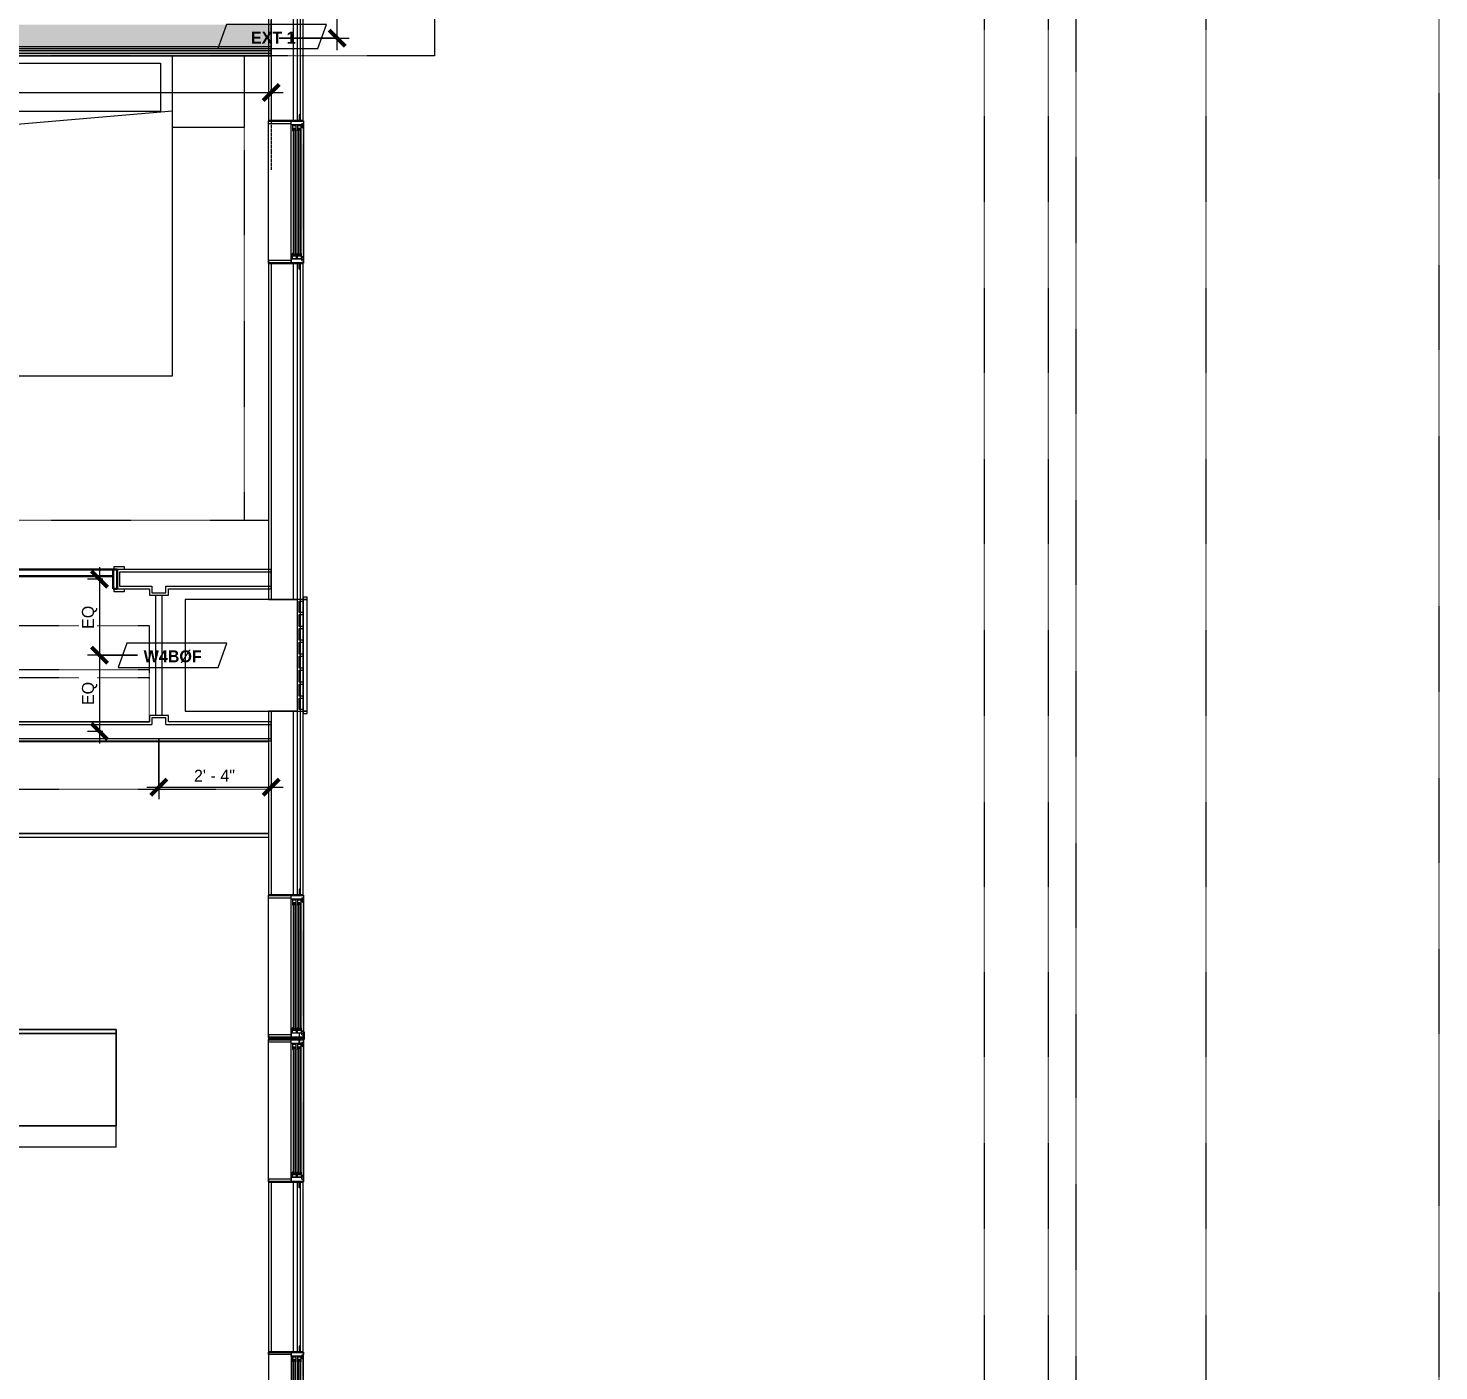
# Model space of a CAD drawing. Header units: inches. Extents: x -4010 to -1814, y 9846 to 12241.
# Drawn here: x -2165.4 to -1813.5, y 11350.5 to 11685.5 of the extents above; entities that cross this region are included whole.
import ezdxf

# ---------------------------------------------------------------- set-up
doc = ezdxf.new("R2010")
doc.units = ezdxf.units.IN
doc.header["$MEASUREMENT"] = 0
for name, pattern in [('Aligning Line 1_8_', [0.25, 0.125, -0.125]), ('Aligning Line 1_8__2_', [0.25, 0.125, -0.125]), ('Dash', [0.25, 0.125, -0.125]), ('Dash 3_32_', [0.1875, 0.09375, -0.09375]), ('Dash_2_', [0.25, 0.125, -0.125])]:
    doc.linetypes.add(name, pattern=pattern)
for name, color, linetype, lineweight in [('0-1', 7, 'Continuous', 5), ('0-2', 7, 'Continuous', 9), ('A-ANNO-DIMS', 211, 'Continuous', 9), ('A-ANNO-DIMS-32', 211, 'Continuous', 9), ('A-DETL-1', 90, 'Dash 3_32_', 18), ('A-DETL-GENF-HDLN-1', 7, 'Dash', 9), ('A-DETL-GENF-HDLN-2', 1, 'Continuous', 18), ('A-DOOR-3', 31, 'Continuous', 9), ('A-DOOR-4', 31, 'Continuous', 30), ('A-DOOR-FRAM-3', 31, 'Continuous', 30), ('A-GENM-1', 7, 'Continuous', 9), ('A-GLAZ', 151, 'Continuous', 18), ('A-GLAZ-1', 10, 'Continuous', 30), ('A-GLAZ-2', 7, 'Continuous', 9), ('A-WALL', 113, 'Continuous', 18), ('A-WALL-1', 7, 'Continuous', 9), ('A-WALL-2', 250, 'Continuous', 18), ('A-WALL-3', 113, 'Continuous', 9), ('A-WALL-IDEN', 211, 'Continuous', 9), ('G-ANNO-SYMB', 111, 'Aligning Line 1_8_', 9), ('G-ANNO-SYMB-1', 147, 'Aligning Line 1_8_', 9), ('G-ANNO-SYMB-2', 147, 'Aligning Line 1_8__2_', 9), ('G-ANNO-SYMB-4', 111, 'Dash_2_', 9), ('I-FURN', 30, 'Continuous', 9), ('I-FURN-HDLN', 30, 'Dash', 9), ('I-WALL-1', 21, 'Continuous', 18), ('I-WALL-2', 241, 'Continuous', 5), ('I-WALL-3', 7, 'Continuous', 9), ('Q-CASE', 31, 'Continuous', 9), ('Q-CASE-HDLN', 31, 'Dash', 9)]:
    doc.layers.add(name, color=color, linetype=linetype, lineweight=lineweight)
doc.styles.add('Century Gothic', font='ufonts.com_century-gothic.ttf', dxfattribs={"height": 3})
doc.styles.add('Century Gothic_B_1', font='GOTHICB.TTF', dxfattribs={"height": 3})
doc.dimstyles.new('OD_1__HACK_2', dxfattribs={"dimscale": 12, "dimtxt": 3.132505, "dimasz": 0.333333, "dimexe": 0.25, "dimexo": 0.166667, "dimgap": 0.041667, "dimtad": 1, "dimdec": 4, "dimrnd": 0.0625, "dimzin": 3, "dimdsep": 46, "dimlunit": 4, "dimtxsty": 'Century Gothic', "dimblk1": 'OBLIQUE', "dimblk2": 'OBLIQUE', "dimsah": 1, "dimcen": 0.09, "dimdle": 0.25, "dimazin": 0, "dimtfac": 1, "dimtdec": 4, "dimtix": 1, "dimtmove": 0, "dimatfit": 3, "dimfxl": 1, "dimtvp": 1, "dimtfill": 1, "dimfrac": 2, "dimtolj": 1, "dimtzin": 0, "dimarcsym": 2})
doc.dimstyles.new('OD_1__HACK_2_1', dxfattribs={"dimscale": 12, "dimtxt": 3.132505, "dimasz": 0.333333, "dimexe": 0.25, "dimexo": 0.166667, "dimgap": 0.041667, "dimtad": 1, "dimdec": 4, "dimrnd": 0.0625, "dimzin": 3, "dimdsep": 46, "dimlunit": 4, "dimtxsty": 'Century Gothic', "dimblk1": 'OBLIQUE', "dimblk2": 'OBLIQUE', "dimsah": 1, "dimcen": 0.09, "dimdle": 0.25, "dimazin": 0, "dimtfac": 1, "dimtdec": 4, "dimtix": 1, "dimtmove": 0, "dimatfit": 3, "dimfxl": 1, "dimtvp": 1, "dimtfill": 1, "dimfrac": 2, "dimtolj": 1, "dimtzin": 0, "dimarcsym": 2})

# ---------------------------------------------------------------- blocks, each defined once
blk = doc.blocks.new('Window-Double_Hung-Marvin-Essential - ESDH3066 - 1st Floor-3090114-UNIT PLANS - 1ST FLOOR')
at = {"layer": 'A-DETL-GENF-HDLN-1'}
blk.add_line((16.1, -4.34), (-16.5, -4.34), dxfattribs=at)
at = {"layer": 'A-DETL-GENF-HDLN-2'}
for p, q in [((-17.13, 4.31), (-17.75, 4.31)), ((-17.13, -1.28), (-17.13, 4.31)), ((17.12, 4.31), (17.75, 4.31)), ((17.12, 4.31), (17.12, -1.28)), ((-19.25, -3.36), (-19.25, -3.31)), ((-19.25, -3.31), (-17.9, -3.31)), ((-17.75, -3.36), (-19.25, -3.36)), ((-17.9, -3.31), (-17.9, -3.2)), ((-17.9, -3.2), (-17.75, -3.2)), ((-16.72, -1.31), (-17.75, -1.31)), ((-17.75, -4.41), (-17.75, -1.31)), ((-16.72, -3.9), (-16.72, -1.31)), ((-16.56, -1.66), (-15.34, -1.66)), ((-16.56, -1.66), (-16.56, -2.59)), ((-15.34, -2.59), (-16.56, -2.59)), ((-16.56, -2.88), (-15.34, -2.88)), ((-16.56, -2.88), (-16.56, -3.81)), ((-15.28, -1.77), (-15.94, -1.77)), ((-15.94, -1.77), (-15.94, -2.49)), ((-15.94, -2.49), (-15.28, -2.49)), ((-15.28, -2.99), (-15.94, -2.99)), ((-15.94, -2.99), (-15.94, -3.71)), ((-15.84, -1.79), (-15.84, -2.48)), ((-15.84, -3.01), (-15.84, -3.7)), ((-15.54, -1.92), (-15.54, -2.35)), ((-15.54, -3.13), (-15.54, -3.57)), ((-15.34, -1.66), (-15.28, -1.72)), ((-15.34, -2.59), (-15.28, -2.53)), ((-15.34, -2.88), (-15.28, -2.94)), ((-15.28, -1.72), (-15.28, -1.77)), ((-15.28, -2.49), (-15.28, -2.53)), ((-15.28, -2.94), (-15.28, -2.99)), ((15.34, -1.66), (15.28, -1.72)), ((15.28, -1.72), (15.28, -1.77)), ((15.28, -1.77), (15.94, -1.77)), ((15.28, -2.49), (15.28, -2.53)), ((15.94, -2.49), (15.28, -2.49)), ((15.34, -2.59), (15.28, -2.53)), ((15.34, -2.88), (15.28, -2.94)), ((15.28, -2.94), (15.28, -2.99)), ((15.28, -2.99), (15.94, -2.99)), ((16.56, -1.66), (15.34, -1.66)), ((15.34, -2.59), (16.56, -2.59)), ((16.56, -2.88), (15.34, -2.88)), ((15.54, -1.92), (15.54, -2.35)), ((15.54, -3.13), (15.54, -3.57)), ((15.84, -1.79), (15.84, -2.48)), ((15.84, -3.01), (15.84, -3.7)), ((15.94, -1.77), (15.94, -2.49)), ((15.94, -2.99), (15.94, -3.71)), ((16.56, -1.66), (16.56, -2.59)), ((16.56, -2.88), (16.56, -3.81)), ((16.72, -3.9), (16.72, -1.31)), ((16.72, -1.31), (17.75, -1.31)), ((17.75, -4.41), (17.75, -1.31)), ((17.9, -3.2), (17.75, -3.2)), ((17.75, -3.36), (19.25, -3.36)), ((17.9, -3.31), (17.9, -3.2)), ((19.25, -3.31), (17.9, -3.31)), ((19.25, -3.36), (19.25, -3.31)), ((-17.75, -4.41), (-17.16, -4.41)), ((-17.08, -4), (-17.16, -4.41)), ((-17.08, -4), (-16.19, -4)), ((-16.85, -4.37), (-16.85, -4)), ((-16.3, -4.37), (-16.85, -4.37)), ((-16.38, -3.9), (-16.72, -3.9)), ((-15.34, -3.81), (-16.56, -3.81)), ((-16.38, -4), (-16.38, -3.9)), ((-16.18, -4.14), (-16.3, -4.14)), ((-16.3, -4.14), (-16.3, -4.37)), ((-16.19, -4), (-16.19, -4.09)), ((-16.19, -4.09), (-16.1, -4.09)), ((-16.18, -4.34), (-16.18, -4.14)), ((-16.18, -4.34), (-16.1, -4.34)), ((-16.1, -4.09), (-16.1, -4.34)), ((-15.94, -3.71), (-15.28, -3.71)), ((-15.34, -3.81), (-15.28, -3.75)), ((-15.28, -3.71), (-15.28, -3.75)), ((15.28, -3.71), (15.28, -3.75)), ((15.94, -3.71), (15.28, -3.71)), ((15.34, -3.81), (15.28, -3.75)), ((15.34, -3.81), (16.56, -3.81)), ((16.19, -4.09), (16.1, -4.09)), ((16.1, -4.09), (16.1, -4.34)), ((16.18, -4.34), (16.1, -4.34)), ((16.18, -4.34), (16.18, -4.14)), ((16.18, -4.14), (16.3, -4.14)), ((17.08, -4), (16.19, -4)), ((16.19, -4), (16.19, -4.09)), ((16.3, -4.14), (16.3, -4.37)), ((16.3, -4.37), (16.85, -4.37)), ((16.38, -4), (16.38, -3.9)), ((16.38, -3.9), (16.72, -3.9)), ((16.85, -4.37), (16.85, -4)), ((17.08, -4), (17.16, -4.41)), ((17.75, -4.41), (17.16, -4.41))]:
    blk.add_line(p, q, dxfattribs=at)
at = {"layer": 'A-GLAZ'}
for p, q in [((15.84, -1.79), (-15.84, -1.79)), ((15.84, -1.92), (-15.84, -1.92)), ((15.84, -2.35), (-15.84, -2.35)), ((15.84, -2.48), (-15.84, -2.48)), ((15.84, -3.01), (-15.84, -3.01)), ((15.84, -3.13), (-15.84, -3.13)), ((15.84, -3.57), (-15.84, -3.57)), ((15.84, -3.7), (-15.84, -3.7))]:
    blk.add_line(p, q, dxfattribs=at)
at = {"layer": 'A-GLAZ-1'}
for p, q in [((-17.75, -1.28), (-17.75, 4.31)), ((17.75, 4.31), (17.75, -1.28)), ((-17.75, -4.41), (-17.75, -1.31)), ((17.75, -1.31), (17.75, -4.41))]:
    blk.add_line(p, q, dxfattribs=at)
at = {"layer": 'A-GLAZ-2'}
for p, q in [((-17.75, 4.31), (17.75, 4.31)), ((-17.75, -1.31), (17.75, -1.31)), ((17.75, -4.41), (-17.75, -4.41))]:
    blk.add_line(p, q, dxfattribs=at)
blk = doc.blocks.new('Window-Double_Hung-Marvin-Essential - ESDH3066 - 1st Floor-3090113-UNIT PLANS - 1ST FLOOR')
at = {"layer": 'A-DETL-GENF-HDLN-1'}
blk.add_line((16.1, 4.34), (-16.5, 4.34), dxfattribs=at)
at = {"layer": 'A-DETL-GENF-HDLN-2'}
for p, q in [((-17.75, 4.41), (-17.16, 4.41)), ((-17.75, 4.41), (-17.75, 1.31)), ((-17.08, 4), (-17.16, 4.41)), ((-17.08, 4), (-16.19, 4)), ((-16.85, 4.37), (-16.85, 4)), ((-16.3, 4.37), (-16.85, 4.37)), ((-16.38, 3.9), (-16.72, 3.9)), ((-16.72, 3.9), (-16.72, 1.31)), ((-15.34, 3.81), (-16.56, 3.81)), ((-16.56, 2.87), (-16.56, 3.81)), ((-16.38, 4), (-16.38, 3.9)), ((-16.3, 4.14), (-16.3, 4.37)), ((-16.18, 4.14), (-16.3, 4.14)), ((-16.19, 4.09), (-16.1, 4.09)), ((-16.19, 4), (-16.19, 4.09)), ((-16.18, 4.34), (-16.1, 4.34)), ((-16.18, 4.34), (-16.18, 4.14)), ((-16.1, 4.09), (-16.1, 4.34)), ((-15.94, 2.99), (-15.94, 3.71)), ((-15.94, 3.71), (-15.28, 3.71)), ((-15.84, 3.01), (-15.84, 3.7)), ((-15.54, 3.13), (-15.54, 3.57)), ((-15.34, 3.81), (-15.28, 3.75)), ((-15.28, 3.71), (-15.28, 3.75)), ((15.34, 3.81), (15.28, 3.75)), ((15.28, 3.71), (15.28, 3.75)), ((15.94, 3.71), (15.28, 3.71)), ((15.34, 3.81), (16.56, 3.81)), ((15.54, 3.13), (15.54, 3.57)), ((15.84, 3.01), (15.84, 3.7)), ((15.94, 2.99), (15.94, 3.71)), ((16.18, 4.34), (16.1, 4.34)), ((16.1, 4.09), (16.1, 4.34)), ((16.19, 4.09), (16.1, 4.09)), ((16.18, 4.34), (16.18, 4.14)), ((16.18, 4.14), (16.3, 4.14)), ((16.19, 4), (16.19, 4.09)), ((17.08, 4), (16.19, 4)), ((16.3, 4.14), (16.3, 4.37)), ((16.3, 4.37), (16.85, 4.37)), ((16.38, 4), (16.38, 3.9)), ((16.38, 3.9), (16.72, 3.9)), ((16.56, 2.87), (16.56, 3.81)), ((16.72, 3.9), (16.72, 1.31)), ((16.85, 4.37), (16.85, 4)), ((17.08, 4), (17.16, 4.41)), ((17.75, 4.41), (17.16, 4.41)), ((17.75, 4.41), (17.75, 1.31)), ((-19.25, 3.36), (-19.25, 3.31)), ((-17.75, 3.36), (-19.25, 3.36)), ((-19.25, 3.31), (-17.9, 3.31)), ((-17.9, 3.31), (-17.9, 3.2)), ((-17.9, 3.2), (-17.75, 3.2)), ((-16.72, 1.31), (-17.75, 1.31)), ((-17.13, 1.28), (-17.13, -4.31)), ((-16.56, 2.87), (-15.34, 2.87)), ((-15.34, 2.59), (-16.56, 2.59)), ((-16.56, 1.66), (-16.56, 2.59)), ((-16.56, 1.66), (-15.34, 1.66)), ((-15.28, 2.99), (-15.94, 2.99)), ((-15.94, 1.77), (-15.94, 2.49)), ((-15.94, 2.49), (-15.28, 2.49)), ((-15.28, 1.77), (-15.94, 1.77)), ((-15.84, 1.79), (-15.84, 2.48)), ((-15.54, 1.92), (-15.54, 2.35)), ((-15.34, 2.87), (-15.28, 2.94)), ((-15.34, 2.59), (-15.28, 2.53)), ((-15.34, 1.66), (-15.28, 1.72)), ((-15.28, 2.94), (-15.28, 2.99)), ((-15.28, 2.49), (-15.28, 2.53)), ((-15.28, 1.72), (-15.28, 1.77)), ((15.28, 2.94), (15.28, 2.99)), ((15.28, 2.99), (15.94, 2.99)), ((15.34, 2.87), (15.28, 2.94)), ((15.34, 2.59), (15.28, 2.53)), ((15.28, 2.49), (15.28, 2.53)), ((15.94, 2.49), (15.28, 2.49)), ((15.28, 1.72), (15.28, 1.77)), ((15.28, 1.77), (15.94, 1.77)), ((15.34, 1.66), (15.28, 1.72)), ((16.56, 2.87), (15.34, 2.87)), ((15.34, 2.59), (16.56, 2.59)), ((16.56, 1.66), (15.34, 1.66)), ((15.54, 1.92), (15.54, 2.35)), ((15.84, 1.79), (15.84, 2.48)), ((15.94, 1.77), (15.94, 2.49)), ((16.56, 1.66), (16.56, 2.59)), ((16.72, 1.31), (17.75, 1.31)), ((17.12, -4.31), (17.12, 1.28)), ((17.75, 3.36), (19.25, 3.36)), ((17.9, 3.2), (17.75, 3.2)), ((17.9, 3.31), (17.9, 3.2)), ((19.25, 3.31), (17.9, 3.31)), ((19.25, 3.36), (19.25, 3.31)), ((-17.13, -4.31), (-17.75, -4.31)), ((17.12, -4.31), (17.75, -4.31))]:
    blk.add_line(p, q, dxfattribs=at)
at = {"layer": 'A-GLAZ'}
for p, q in [((15.84, 3.7), (-15.84, 3.7)), ((15.84, 3.57), (-15.84, 3.57)), ((15.84, 3.13), (-15.84, 3.13)), ((15.84, 3.01), (-15.84, 3.01)), ((15.84, 2.48), (-15.84, 2.48)), ((15.84, 2.35), (-15.84, 2.35)), ((15.84, 1.92), (-15.84, 1.92)), ((15.84, 1.79), (-15.84, 1.79))]:
    blk.add_line(p, q, dxfattribs=at)
at = {"layer": 'A-GLAZ-1'}
for p, q in [((-17.75, 4.41), (-17.75, 1.31)), ((17.75, 1.31), (17.75, 4.41)), ((-17.75, 1.28), (-17.75, -4.31)), ((17.75, -4.31), (17.75, 1.28))]:
    blk.add_line(p, q, dxfattribs=at)
at = {"layer": 'A-GLAZ-2'}
for p, q in [((17.75, 4.41), (-17.75, 4.41)), ((-17.75, 1.31), (17.75, 1.31)), ((-17.75, -4.31), (17.75, -4.31))]:
    blk.add_line(p, q, dxfattribs=at)
blk = doc.blocks.new('Window-Double_Hung-Marvin-Essential - ESDH3066 - 1st Floor-V9-UNIT PLANS - 1ST FLOOR')
at = {"layer": 'A-DETL-GENF-HDLN-1'}
blk.add_line((16.1, -4.34), (-16.5, -4.34), dxfattribs=at)
at = {"layer": 'A-DETL-GENF-HDLN-2'}
for p, q in [((-17.13, 4.31), (-17.75, 4.31)), ((-17.13, -1.28), (-17.13, 4.31)), ((17.12, 4.31), (17.75, 4.31)), ((17.12, 4.31), (17.12, -1.28)), ((-19.25, -3.36), (-19.25, -3.31)), ((-19.25, -3.31), (-17.9, -3.31)), ((-17.75, -3.36), (-19.25, -3.36)), ((-17.9, -3.31), (-17.9, -3.2)), ((-17.9, -3.2), (-17.75, -3.2)), ((-16.72, -1.31), (-17.75, -1.31)), ((-17.75, -4.41), (-17.75, -1.31)), ((-16.72, -3.9), (-16.72, -1.31)), ((-16.56, -1.66), (-15.34, -1.66)), ((-16.56, -1.66), (-16.56, -2.59)), ((-15.34, -2.59), (-16.56, -2.59)), ((-16.56, -2.88), (-15.34, -2.88)), ((-16.56, -2.88), (-16.56, -3.81)), ((-15.28, -1.77), (-15.94, -1.77)), ((-15.94, -1.77), (-15.94, -2.49)), ((-15.94, -2.49), (-15.28, -2.49)), ((-15.28, -2.99), (-15.94, -2.99)), ((-15.94, -2.99), (-15.94, -3.71)), ((-15.84, -1.79), (-15.84, -2.48)), ((-15.84, -3.01), (-15.84, -3.7)), ((-15.54, -1.92), (-15.54, -2.35)), ((-15.54, -3.13), (-15.54, -3.57)), ((-15.34, -1.66), (-15.28, -1.72)), ((-15.34, -2.59), (-15.28, -2.53)), ((-15.34, -2.88), (-15.28, -2.94)), ((-15.28, -1.72), (-15.28, -1.77)), ((-15.28, -2.49), (-15.28, -2.53)), ((-15.28, -2.94), (-15.28, -2.99)), ((15.34, -1.66), (15.28, -1.72)), ((15.28, -1.72), (15.28, -1.77)), ((15.28, -1.77), (15.94, -1.77)), ((15.28, -2.49), (15.28, -2.53)), ((15.94, -2.49), (15.28, -2.49)), ((15.34, -2.59), (15.28, -2.53)), ((15.34, -2.88), (15.28, -2.94)), ((15.28, -2.94), (15.28, -2.99)), ((15.28, -2.99), (15.94, -2.99)), ((16.56, -1.66), (15.34, -1.66)), ((15.34, -2.59), (16.56, -2.59)), ((16.56, -2.88), (15.34, -2.88)), ((15.54, -1.92), (15.54, -2.35)), ((15.54, -3.13), (15.54, -3.57)), ((15.84, -1.79), (15.84, -2.48)), ((15.84, -3.01), (15.84, -3.7)), ((15.94, -1.77), (15.94, -2.49)), ((15.94, -2.99), (15.94, -3.71)), ((16.56, -1.66), (16.56, -2.59)), ((16.56, -2.88), (16.56, -3.81)), ((16.72, -3.9), (16.72, -1.31)), ((16.72, -1.31), (17.75, -1.31)), ((17.75, -4.41), (17.75, -1.31)), ((17.9, -3.2), (17.75, -3.2)), ((17.75, -3.36), (19.25, -3.36)), ((17.9, -3.31), (17.9, -3.2)), ((19.25, -3.31), (17.9, -3.31)), ((19.25, -3.36), (19.25, -3.31)), ((-17.75, -4.41), (-17.16, -4.41)), ((-17.08, -4), (-17.16, -4.41)), ((-17.08, -4), (-16.19, -4)), ((-16.85, -4.37), (-16.85, -4)), ((-16.3, -4.37), (-16.85, -4.37)), ((-16.38, -3.9), (-16.72, -3.9)), ((-15.34, -3.81), (-16.56, -3.81)), ((-16.38, -4), (-16.38, -3.9)), ((-16.18, -4.14), (-16.3, -4.14)), ((-16.3, -4.14), (-16.3, -4.37)), ((-16.19, -4), (-16.19, -4.09)), ((-16.19, -4.09), (-16.1, -4.09)), ((-16.18, -4.34), (-16.18, -4.14)), ((-16.18, -4.34), (-16.1, -4.34)), ((-16.1, -4.09), (-16.1, -4.34)), ((-15.94, -3.71), (-15.28, -3.71)), ((-15.34, -3.81), (-15.28, -3.75)), ((-15.28, -3.71), (-15.28, -3.75)), ((15.28, -3.71), (15.28, -3.75)), ((15.94, -3.71), (15.28, -3.71)), ((15.34, -3.81), (15.28, -3.75)), ((15.34, -3.81), (16.56, -3.81)), ((16.19, -4.09), (16.1, -4.09)), ((16.1, -4.09), (16.1, -4.34)), ((16.18, -4.34), (16.1, -4.34)), ((16.18, -4.34), (16.18, -4.14)), ((16.18, -4.14), (16.3, -4.14)), ((17.08, -4), (16.19, -4)), ((16.19, -4), (16.19, -4.09)), ((16.3, -4.14), (16.3, -4.37)), ((16.3, -4.37), (16.85, -4.37)), ((16.38, -4), (16.38, -3.9)), ((16.38, -3.9), (16.72, -3.9)), ((16.85, -4.37), (16.85, -4)), ((17.08, -4), (17.16, -4.41)), ((17.75, -4.41), (17.16, -4.41))]:
    blk.add_line(p, q, dxfattribs=at)
at = {"layer": 'A-GLAZ'}
for p, q in [((15.84, -1.79), (-15.84, -1.79)), ((15.84, -1.92), (-15.84, -1.92)), ((15.84, -2.35), (-15.84, -2.35)), ((15.84, -2.48), (-15.84, -2.48)), ((15.84, -3.01), (-15.84, -3.01)), ((15.84, -3.13), (-15.84, -3.13)), ((15.84, -3.57), (-15.84, -3.57)), ((15.84, -3.7), (-15.84, -3.7))]:
    blk.add_line(p, q, dxfattribs=at)
at = {"layer": 'A-GLAZ-1'}
for p, q in [((-17.75, -1.28), (-17.75, 4.31)), ((17.75, 4.31), (17.75, -1.28)), ((-17.75, -4.41), (-17.75, -1.31)), ((17.75, -1.31), (17.75, -4.41))]:
    blk.add_line(p, q, dxfattribs=at)
at = {"layer": 'A-GLAZ-2'}
for p, q in [((-17.75, 4.31), (17.75, 4.31)), ((-17.75, -1.31), (17.75, -1.31)), ((17.75, -4.41), (-17.75, -4.41)), ((17.75, -4.31), (18.25, -4.31)), ((17.75, -4.56), (17.75, -4.41)), ((19.62, -4.56), (17.75, -4.56)), ((19.62, -4.41), (19.62, -4.56))]:
    blk.add_line(p, q, dxfattribs=at)
blk = doc.blocks.new('V-Series_EWC4_SPVU_RFA_2015 - 1ST FLOOR-2484708-UNIT PLANS - 1ST FLOOR')
at = {"layer": 'A-GENM-1'}
for p, q in [((-3126, 12090.69), (-3126.56, 12090.69)), ((-3126.56, 12090.69), (-3126.56, 12089.69)), ((-3126.56, 12089.69), (-3126, 12089.69)), ((-3098.12, 12090.69), (-3126, 12090.69)), ((-3126, 12090.69), (-3126, 12089.69)), ((-3126, 12089.69), (-3126, 12090.69)), ((-3126, 12089.69), (-3098.12, 12089.69)), ((-3126, 12089.69), (-3126, 12060.25)), ((-3125.56, 12089.69), (-3126, 12089.69)), ((-3125.56, 12088.69), (-3125.56, 12089.69)), ((-3122.76, 12088.69), (-3125.56, 12088.69)), ((-3122.26, 12089.69), (-3122.76, 12089.69)), ((-3122.76, 12089.69), (-3122.76, 12088.69)), ((-3122.26, 12088.69), (-3122.26, 12089.69)), ((-3119.28, 12088.69), (-3122.26, 12088.69)), ((-3118.78, 12089.69), (-3119.28, 12089.69)), ((-3119.28, 12089.69), (-3119.28, 12088.69)), ((-3118.78, 12088.69), (-3118.78, 12089.69)), ((-3115.8, 12088.69), (-3118.78, 12088.69)), ((-3115.3, 12089.69), (-3115.8, 12089.69)), ((-3115.8, 12089.69), (-3115.8, 12088.69)), ((-3115.3, 12088.69), (-3115.3, 12089.69)), ((-3112.31, 12088.69), (-3115.3, 12088.69)), ((-3111.81, 12089.69), (-3112.31, 12089.69)), ((-3112.31, 12089.69), (-3112.31, 12088.69)), ((-3111.81, 12088.69), (-3111.81, 12089.69)), ((-3108.83, 12088.69), (-3111.81, 12088.69)), ((-3108.33, 12089.69), (-3108.83, 12089.69)), ((-3108.83, 12089.69), (-3108.83, 12088.69)), ((-3108.33, 12088.69), (-3108.33, 12089.69)), ((-3105.34, 12088.69), (-3108.33, 12088.69)), ((-3104.84, 12089.69), (-3105.34, 12089.69)), ((-3105.34, 12089.69), (-3105.34, 12088.69)), ((-3104.84, 12088.69), (-3104.84, 12089.69)), ((-3101.86, 12088.69), (-3104.84, 12088.69)), ((-3101.36, 12089.69), (-3101.86, 12089.69)), ((-3101.86, 12089.69), (-3101.86, 12088.69)), ((-3101.36, 12088.69), (-3101.36, 12089.69)), ((-3098.56, 12088.69), (-3101.36, 12088.69)), ((-3098.12, 12089.69), (-3098.56, 12089.69)), ((-3098.56, 12089.69), (-3098.56, 12088.69)), ((-3098.12, 12089.69), (-3098.12, 12090.69)), ((-3097.56, 12090.69), (-3098.12, 12090.69)), ((-3098.12, 12090.69), (-3098.12, 12089.69)), ((-3098.12, 12089.69), (-3097.56, 12089.69)), ((-3098.12, 12060.25), (-3098.12, 12089.69)), ((-3097.56, 12089.69), (-3097.56, 12090.69)), ((-3126, 12060.25), (-3098.12, 12060.25))]:
    blk.add_line(p, q, dxfattribs=at)
blk = doc.blocks.new('CTR - 1st Phase - Shell_rvt-1-UNIT PLANS - 1ST FLOOR')
at = {"layer": 'A-WALL-1'}
for p, q in [((-2105.45, 11704.84), (-2105.45, 11662.34)), ((-2096.82, 11662.34), (-2096.82, 11704.84)), ((-2099.85, 11662.34), (-2099.82, 11662.34)), ((-2105.45, 11626.84), (-2105.45, 11542.93)), ((-2099.82, 11626.84), (-2099.85, 11626.84)), ((-2096.82, 11469.14), (-2096.82, 11626.84)), ((-2105.45, 11542.93), (-2098.32, 11542.93)), ((-2098.32, 11542.93), (-2098.32, 11515.05)), ((-2098.32, 11515.05), (-2105.45, 11515.05)), ((-2105.45, 11515.05), (-2105.45, 11469.14)), ((-2099.85, 11469.14), (-2099.82, 11469.14)), ((-2105.45, 11433.64), (-2105.45, 11433.14)), ((-2099.82, 11433.64), (-2099.85, 11433.64)), ((-2099.85, 11433.14), (-2099.82, 11433.14)), ((-2105.45, 11397.64), (-2105.45, 11355.14)), ((-2099.82, 11397.64), (-2099.85, 11397.64)), ((-2096.82, 11355.14), (-2096.82, 11397.64)), ((-2099.85, 11355.14), (-2099.82, 11355.14))]:
    blk.add_line(p, q, dxfattribs=at)
at = {"layer": 'A-WALL-2'}
for p, q in [((-2104.82, 11704.84), (-2104.82, 11662.34)), ((-2099.32, 11704.84), (-2099.32, 11662.34)), ((-2098.32, 11704.84), (-2098.32, 11662.34)), ((-2097.57, 11704.84), (-2097.57, 11662.34)), ((-2104.82, 11626.84), (-2104.82, 11542.93)), ((-2099.32, 11626.84), (-2099.32, 11542.93)), ((-2098.32, 11626.84), (-2098.32, 11542.93)), ((-2097.57, 11626.84), (-2097.57, 11469.14)), ((-2104.82, 11515.05), (-2104.82, 11469.14)), ((-2099.32, 11515.05), (-2099.32, 11469.14)), ((-2098.32, 11515.05), (-2098.32, 11469.14)), ((-2104.82, 11433.64), (-2104.82, 11433.14)), ((-2099.32, 11433.64), (-2099.32, 11433.14)), ((-2098.32, 11433.64), (-2098.32, 11433.14)), ((-2097.57, 11433.64), (-2097.57, 11433.14)), ((-2104.82, 11397.64), (-2104.82, 11355.14)), ((-2099.32, 11397.64), (-2099.32, 11355.14)), ((-2098.32, 11397.64), (-2098.32, 11355.14)), ((-2097.57, 11397.64), (-2097.57, 11355.14))]:
    blk.add_line(p, q, dxfattribs=at)
at = {"layer": 'G-ANNO-SYMB-1'}
blk.add_line((-1926.95, 12240.76), (-1926.95, 9846.26), dxfattribs=at)
at = {"layer": '0-2'}
for name, p, rotation in [('Window-Double_Hung-Marvin-Essential - ESDH3066 - 1st Floor-3090114-UNIT PLANS - 1ST FLOOR', (-2101.14, 11644.59), 89.99999999999882), ('V-Series_EWC4_SPVU_RFA_2015 - 1ST FLOOR-2484708-UNIT PLANS - 1ST FLOOR', (-14186.51, 8416.93), 269.9999999999999), ('Window-Double_Hung-Marvin-Essential - ESDH3066 - 1st Floor-3090114-UNIT PLANS - 1ST FLOOR', (-2101.14, 11451.39), 89.99999999999882), ('Window-Double_Hung-Marvin-Essential - ESDH3066 - 1st Floor-V9-UNIT PLANS - 1ST FLOOR', (-2101.14, 11415.39), 89.99999999999882), ('Window-Double_Hung-Marvin-Essential - ESDH3066 - 1st Floor-3090113-UNIT PLANS - 1ST FLOOR', (-2101.14, 11337.39), 269.9999999999988)]:
    blk.add_blockref(name, p, dxfattribs=dict(at, rotation=rotation))
blk = doc.blocks.new('CTR - 1st Phase - Common Walls_rvt-1-UNIT PLANS - 1ST FLOOR')
at = {"layer": 'I-WALL-1'}
blk.add_hatch(color=256, dxfattribs=at).paths.add_polyline_path([(-2104.82, 11678.55), (-2104.82, 11679.18), (-2437.28, 11679.18), (-2437.91, 11678.55), (-2370.22, 11678.55), (-2370.22, 11678.74), (-2322.22, 11678.74), (-2322.22, 11678.55), (-2225.26, 11678.55)], flags=0)
at = {"layer": 'I-WALL-2'}
for points in [[(-2104.82, 11680.8), (-2104.82, 11686.3), (-2438.37, 11686.3), (-2435.06, 11682.99), (-2437.25, 11680.8), (-2225.26, 11680.8)], [(-2104.82, 11680.3), (-2104.82, 11680.8), (-2437.25, 11680.8), (-2437.75, 11680.3), (-2225.26, 11680.3)], [(-2104.82, 11679.8), (-2104.82, 11680.3), (-2437.04, 11680.3), (-2437.54, 11679.8), (-2225.26, 11679.8)], [(-2104.82, 11679.18), (-2104.82, 11679.8), (-2436.66, 11679.8), (-2437.28, 11679.18), (-2225.26, 11679.18)]]:
    blk.add_hatch(color=256, dxfattribs=at).paths.add_polyline_path(points, flags=0)
at = {"layer": 'A-WALL-2'}
for p, q in [((-2104.82, 11679.8), (-2436.66, 11679.8)), ((-2104.82, 11680.3), (-2436.16, 11680.3)), ((-2104.82, 11680.8), (-2435.66, 11680.8)), ((-2104.82, 11679.18), (-2437.28, 11679.18))]:
    blk.add_line(p, q, dxfattribs=at)
at = {"layer": 'G-ANNO-SYMB-1'}
for p, q in [((-1910.96, 12240.76), (-1910.96, 9846.26)), ((-1871.64, 12240.76), (-1871.64, 11070.38))]:
    blk.add_line(p, q, dxfattribs=at)
at = {"layer": 'I-WALL-3'}
for p, q in [((-2104.82, 11678.55), (-2104.82, 11687.43)), ((-2322.22, 11678.55), (-2104.82, 11678.55))]:
    blk.add_line(p, q, dxfattribs=at)
blk = doc.blocks.new('CTR - 1st Phase -Stairs _ Elevators_rvt-1-UNIT PLANS - 1ST FLOOR')
at = {"layer": 'G-ANNO-SYMB-1'}
blk.add_line((-1910.96, 12240.76), (-1910.96, 9846.26), dxfattribs=at)
blk = doc.blocks.new('CTR - 1st Phase - Structure_rvt-1-UNIT PLANS - 1ST FLOOR')
at = {"layer": 'G-ANNO-SYMB-2'}
for p, q in [((-1910.96, 12240.76), (-1910.96, 9846.26)), ((-1904.06, 12122.03), (-1904.06, 9867.01))]:
    blk.add_line(p, q, dxfattribs=at)
blk = doc.blocks.new('083100 - Access Doors and Panels - Type 1 - 083100 - Access Doors and Panels - Type 1-3696233-UNIT PLANS - 1ST FLOOR')
at = {"layer": 'A-DOOR-3'}
for p, q in [((-15, -0.75), (-15, 0.75)), ((-15, 0.75), (15, 0.75)), ((15, 0.75), (15, -0.75)), ((15, -0.75), (-15, -0.75))]:
    blk.add_line(p, q, dxfattribs=at)
blk = doc.blocks.new('SLIDING - FLUSH - TRIPLE PANEL - 8-0 x 6-8-3265967-UNIT PLANS - 1ST FLOOR')
at = {"layer": 'A-DOOR-3'}
for p, q in [((-50.75, 3.25), (-48.25, 3.25)), ((-50.75, 2.5), (-50.75, 3.25)), ((-48.25, 2.5), (-50.75, 2.5)), ((-48.25, 3.25), (-48.25, 2.5)), ((48.25, 3.25), (50.75, 3.25)), ((48.25, 2.5), (48.25, 3.25)), ((50.75, 2.5), (48.25, 2.5)), ((50.75, 3.25), (50.75, 2.5)), ((-50.75, -2.25), (-48.25, -2.25)), ((-50.75, -3), (-50.75, -2.25)), ((-48.25, -3), (-50.75, -3)), ((-48.25, -2.25), (-48.25, -3)), ((48.25, -2.25), (50.75, -2.25)), ((48.25, -3), (48.25, -2.25)), ((50.75, -3), (48.25, -3)), ((50.75, -2.25), (50.75, -3))]:
    blk.add_line(p, q, dxfattribs=at)
at = {"layer": 'A-DOOR-4'}
for p, q in [((-16, -0.75), (-16, 0.625)), ((-16, 0.625), (16, 0.625)), ((16, 0.625), (16, -0.75)), ((-48, -2.25), (-48, -0.625)), ((-48, -0.625), (-16, -0.625)), ((-16, -2.25), (-48, -2.25)), ((-16, -0.625), (-16, -2.25)), ((16, -0.75), (-16, -0.75)), ((16, -2.125), (16, -0.75)), ((16, -0.75), (48, -0.75)), ((48, -2.125), (16, -2.125)), ((48, -0.75), (48, -2.125))]:
    blk.add_line(p, q, dxfattribs=at)
at = {"layer": 'A-DOOR-FRAM-3'}
for p, q in [((-49, -2.25), (-49, 2.5)), ((-49, 2.5), (-48, 2.5)), ((-48, 2.5), (-48, -2.25)), ((48, 2.5), (49, 2.5)), ((48, -2.25), (48, 2.5)), ((49, 2.5), (49, -2.25)), ((-48, -2.25), (-49, -2.25)), ((49, -2.25), (48, -2.25))]:
    blk.add_line(p, q, dxfattribs=at)
blk = doc.blocks.new('OD_CW_Closet - OD_CW_Closet-3906263-UNIT PLANS - 1ST FLOOR')
at = {"layer": 'Q-CASE-HDLN'}
for p, q in [((122.59, 24), (0.74, 24)), ((0.74, 24), (0.74, 0)), ((122.59, 0), (122.59, 24)), ((0.74, 13), (122.59, 13)), ((0.74, 11), (122.59, 11)), ((0.74, 0), (122.59, 0))]:
    blk.add_line(p, q, dxfattribs=at)
blk = doc.blocks.new('Bed-Standard - King 78_ x 80_-V121-UNIT PLANS - 1ST FLOOR')
at = {"layer": 'I-FURN'}
for p, q in [((-28.31, 38.02), (-28.31, -41.8)), ((-25.31, 36.2), (-25.31, 24.2)), ((-25.31, 36.2), (46.69, 36.2)), ((46.69, 36.2), (46.69, 24.2)), ((49.69, -41.8), (49.69, 38.02)), ((49.69, 24.2), (-28.31, 17.63)), ((-25.31, 24.2), (46.69, 24.2)), ((-28.31, -41.8), (49.69, -41.8))]:
    blk.add_line(p, q, dxfattribs=at)
at = {"layer": 'I-FURN-HDLN'}
for p, q in [((-64.31, 38.02), (-64.31, -77.8)), ((67.69, -77.8), (67.69, 38.02)), ((-64.31, -77.8), (73.69, -77.8))]:
    blk.add_line(p, q, dxfattribs=at)
blk = doc.blocks.new('Table-Night Stand - 18_ x 18_ x 24_-V123-UNIT PLANS - 1ST FLOOR')
at = {"layer": 'I-FURN'}
for p, q in [((18.15, 0), (18.15, 17.81)), ((0.15, 0), (18.15, 0))]:
    blk.add_line(p, q, dxfattribs=at)
blk = doc.blocks.new('OD_CW_Base Cabinet - OD_CW_Base Cabinet-3907593-UNIT PLANS - 1ST FLOOR')
at = {"layer": 'Q-CASE'}
for p, q in [((0.74, 0), (116.59, 0)), ((0.74, 0), (116.59, 0)), ((116.59, -1), (0.74, -1)), ((0.74, -1), (116.59, -1)), ((116.59, -24), (0.74, -24)), ((116.59, -24), (0.74, -24)), ((116.59, -22.12), (116.59, -24)), ((116.59, -22.12), (116.59, -24))]:
    blk.add_line(p, q, dxfattribs=at)
blk = doc.blocks.new('OD_CW_Upper Cabinet - OD_CW_Upper Cabinet-3907594-UNIT PLANS - 1ST FLOOR')
at = {"layer": 'Q-CASE-HDLN'}
for p, q in [((0.74, -24), (0.74, -12)), ((0.74, -12), (152.22, -12)), ((152.22, -12), (152.22, -24)), ((152.22, -24), (0.74, -24))]:
    blk.add_line(p, q, dxfattribs=at)
blk = doc.blocks.new('OD_CW_Base Cabinet - OD_CW_Base Cabinet-3907595-UNIT PLANS - 1ST FLOOR')
at = {"layer": 'Q-CASE'}
for p, q in [((132.74, 24), (0.74, 24)), ((0.74, 24), (0.74, 0)), ((0.74, 1), (0.74, 24)), ((0.74, 24), (132.74, 24)), ((132.74, 0), (132.74, 24)), ((132.74, 24), (132.74, 1)), ((0.74, 0), (0.74, 1)), ((0.74, 1), (132.74, 1)), ((132.74, 1), (0.74, 1)), ((0.74, 0), (132.74, 0)), ((132.74, 0), (0.74, 0)), ((132.74, 1), (132.74, 0))]:
    blk.add_line(p, q, dxfattribs=at)
blk = doc.blocks.new('DIMBLOCK182-UNIT PLANS - 1ST FLOOR')
at = {"layer": 'A-ANNO-DIMS-32', "lineweight": 50}
for p, q in [((-2147.67, 11547.99), (-2149.67, 11549.99)), ((-2147.67, 11547.99), (-2145.67, 11545.99)), ((-2147.67, 11528.99), (-2149.67, 11530.99)), ((-2147.67, 11528.99), (-2145.67, 11526.99))]:
    blk.add_line(p, q, dxfattribs=at)
at = {"layer": 'A-ANNO-DIMS-32'}
for p, q in [((-2147.67, 11550.99), (-2147.67, 11528.99)), ((-2146.84, 11547.99), (-2150.67, 11547.99)), ((-2147.67, 11547.99), (-2146.84, 11547.99)), ((-2138.2, 11528.99), (-2150.67, 11528.99)), ((-2147.67, 11528.99), (-2138.2, 11528.99))]:
    blk.add_line(p, q, dxfattribs=at)
at = {"layer": 'A-ANNO-DIMS-32', "color": 0, "insert": (-2152.02, 11535.56), "char_height": 3, "width": 7.0407, "attachment_point": 1, "rotation": 90, "line_spacing_factor": 0.984502, "style": 'Century Gothic', "bg_fill": 3, "box_fill_scale": 1.25, "bg_fill_color": 256, "bg_fill_true_color": 13158600, "bg_fill_transparency": 0}
blk.add_mtext('EQ', dxfattribs=at)
blk = doc.blocks.new('_Oblique')
at = {"color": 0, "linetype": 'ByBlock', "lineweight": -2}
blk.add_line((-0.5, -0.5), (0.5, 0.5), dxfattribs=at)
blk = doc.blocks.new('DIMBLOCK183-UNIT PLANS - 1ST FLOOR')
at = {"layer": 'A-ANNO-DIMS-32'}
for p, q in [((-2138.2, 11528.99), (-2150.67, 11528.99)), ((-2147.67, 11528.99), (-2147.67, 11506.99)), ((-2147.67, 11528.99), (-2138.2, 11528.99)), ((-2146.84, 11509.99), (-2150.67, 11509.99)), ((-2147.67, 11509.99), (-2146.84, 11509.99))]:
    blk.add_line(p, q, dxfattribs=at)
at = {"layer": 'A-ANNO-DIMS-32', "lineweight": 50}
for p, q in [((-2147.67, 11528.99), (-2149.67, 11530.99)), ((-2147.67, 11528.99), (-2145.67, 11526.99)), ((-2147.67, 11509.99), (-2149.67, 11511.99)), ((-2147.67, 11509.99), (-2145.67, 11507.99))]:
    blk.add_line(p, q, dxfattribs=at)
at = {"layer": 'A-ANNO-DIMS-32', "color": 0, "insert": (-2152.02, 11516.56), "char_height": 3, "width": 7.0407, "attachment_point": 1, "rotation": 90, "line_spacing_factor": 0.984502, "style": 'Century Gothic', "bg_fill": 3, "box_fill_scale": 1.25, "bg_fill_color": 256, "bg_fill_true_color": 13158600, "bg_fill_transparency": 0}
blk.add_mtext('EQ', dxfattribs=at)
blk = doc.blocks.new('DIMBLOCK185-UNIT PLANS - 1ST FLOOR')
at = {"layer": 'A-ANNO-DIMS-32'}
for p, q in [((-2132.82, 11507.99), (-2132.82, 11493.09)), ((-2132.82, 11496.09), (-2132.82, 11507.99)), ((-2104.82, 11496.92), (-2104.82, 11493.09)), ((-2104.82, 11496.09), (-2104.82, 11496.92)), ((-2135.82, 11496.09), (-2101.82, 11496.09))]:
    blk.add_line(p, q, dxfattribs=at)
at = {"layer": 'A-ANNO-DIMS-32', "lineweight": 50}
for p, q in [((-2132.82, 11496.09), (-2130.82, 11498.09)), ((-2104.82, 11496.09), (-2102.82, 11498.09)), ((-2132.82, 11496.09), (-2134.82, 11494.09)), ((-2104.82, 11496.09), (-2106.82, 11494.09))]:
    blk.add_line(p, q, dxfattribs=at)
at = {"layer": 'A-ANNO-DIMS-32', "color": 0, "insert": (-2124.07, 11500.44), "char_height": 3, "width": 12.5897, "attachment_point": 1, "line_spacing_factor": 0.984502, "style": 'Century Gothic', "bg_fill": 3, "box_fill_scale": 1.25, "bg_fill_color": 256, "bg_fill_true_color": 13158600, "bg_fill_transparency": 0}
blk.add_mtext('2\' - 4"', dxfattribs=at)
blk = doc.blocks.new('DIMBLOCK268-UNIT PLANS - 1ST FLOOR')
at = {"layer": 'A-ANNO-DIMS-32', "lineweight": 50}
for p, q in [((-2281.6, 11669.39), (-2283.6, 11667.39)), ((-2281.6, 11669.39), (-2279.6, 11671.39)), ((-2104.82, 11669.39), (-2106.82, 11667.39)), ((-2104.82, 11669.39), (-2102.82, 11671.39))]:
    blk.add_line(p, q, dxfattribs=at)
at = {"layer": 'A-ANNO-DIMS-32'}
for p, q in [((-2281.6, 11670.22), (-2281.6, 11666.39)), ((-2281.6, 11669.39), (-2281.6, 11670.22)), ((-2281.6, 11669.39), (-2101.82, 11669.39)), ((-2104.82, 11670.22), (-2104.82, 11666.39)), ((-2104.82, 11669.39), (-2104.82, 11670.22))]:
    blk.add_line(p, q, dxfattribs=at)
at = {"layer": 'A-ANNO-DIMS-32', "color": 0, "insert": (-2203.45, 11673.74), "char_height": 3, "width": 24.5827, "attachment_point": 1, "line_spacing_factor": 0.984502, "style": 'Century Gothic', "bg_fill": 3, "box_fill_scale": 1.25, "bg_fill_color": 256, "bg_fill_true_color": 13158600, "bg_fill_transparency": 0}
blk.add_mtext('14\' - 8 3/4"', dxfattribs=at)
blk = doc.blocks.new('DIMBLOCK290-UNIT PLANS - 1ST FLOOR')
at = {"layer": 'A-ANNO-DIMS-32'}
for p, q in [((-2102.9, 11817.99), (-2085.32, 11817.99)), ((-2088.32, 11817.99), (-2102.9, 11817.99)), ((-2088.32, 11679.99), (-2088.32, 11817.99)), ((-2102.82, 11682.99), (-2085.32, 11682.99)), ((-2088.32, 11682.99), (-2102.82, 11682.99))]:
    blk.add_line(p, q, dxfattribs=at)
at = {"layer": 'A-ANNO-DIMS-32', "lineweight": 50}
for p, q in [((-2088.32, 11817.99), (-2090.32, 11819.99)), ((-2088.32, 11817.99), (-2086.32, 11815.99)), ((-2088.32, 11682.99), (-2090.32, 11684.99)), ((-2088.32, 11682.99), (-2086.32, 11680.99))]:
    blk.add_line(p, q, dxfattribs=at)
at = {"layer": 'A-ANNO-DIMS-32', "color": 0, "insert": (-2092.67, 11744.08), "char_height": 3, "width": 15.394, "attachment_point": 1, "rotation": 90, "line_spacing_factor": 0.984502, "style": 'Century Gothic', "bg_fill": 3, "box_fill_scale": 1.25, "bg_fill_color": 256, "bg_fill_true_color": 13158600, "bg_fill_transparency": 0}
blk.add_mtext('11\' - 3"', dxfattribs=at)
blk = doc.blocks.new('Wall Tag - Arch Wall-3956453-UNIT PLANS - 1ST FLOOR')
at = {"layer": 'A-WALL-IDEN'}
for p, q in [((-0.356, 0.094), (-0.424, -0.094)), ((0.424, 0.094), (-0.356, 0.094)), ((0.356, -0.094), (0.424, 0.094)), ((-0.424, -0.094), (0.356, -0.094))]:
    blk.add_line(p, q, dxfattribs=at)

msp = doc.modelspace()

# ---------------------------------------------------------------- linework, layer by layer
at = {"layer": 'G-ANNO-SYMB'}
msp.add_line((-1813.52288, 12240.74859), (-1813.52288, 9846.2766), dxfattribs=at)

# ---------------------------------------------------------------- block references
at = {"layer": '0-1'}
msp.add_blockref('CTR - 1st Phase - Shell_rvt-1-UNIT PLANS - 1ST FLOOR', (0, 0), dxfattribs=at)

# ---------------------------------------------------------------- next in the draw order: block references
for name in ['CTR - 1st Phase - Common Walls_rvt-1-UNIT PLANS - 1ST FLOOR', 'CTR - 1st Phase -Stairs _ Elevators_rvt-1-UNIT PLANS - 1ST FLOOR']:
    msp.add_blockref(name, (0, 0), dxfattribs=at)

# ---------------------------------------------------------------- next in the draw order: block references
msp.add_blockref('CTR - 1st Phase - Structure_rvt-1-UNIT PLANS - 1ST FLOOR', (0, 0), dxfattribs=at)

# ---------------------------------------------------------------- next in the draw order: linework, layer by layer
at = {"layer": 'A-DETL-1'}
msp.add_line((-2104.82374, 11673.98575), (-2104.82374, 11649.98575), dxfattribs=at)
at = {"layer": 'A-WALL'}
for p, q in [((-2104.82374, 11549.7394), (-2142.62374, 11549.7394)), ((-2142.62374, 11549.7394), (-2142.62374, 11546.2394)), ((-2142.62374, 11546.2394), (-2134.57374, 11546.2394)), ((-2134.57374, 11546.2394), (-2134.57374, 11544.6144)), ((-2131.07374, 11546.2394), (-2104.82374, 11546.2394)), ((-2131.07374, 11544.6144), (-2131.07374, 11546.2394)), ((-2134.57374, 11544.6144), (-2131.07374, 11544.6144)), ((-2257.67963, 11511.7394), (-2134.57374, 11511.7394)), ((-2134.57374, 11513.3644), (-2134.57374, 11511.7394)), ((-2131.07374, 11513.3644), (-2134.57374, 11513.3644)), ((-2131.07374, 11511.7394), (-2131.07374, 11513.3644)), ((-2131.07374, 11511.7394), (-2104.82374, 11511.7394)), ((-2257.67963, 11508.2394), (-2104.82374, 11508.2394))]:
    msp.add_line(p, q, dxfattribs=at)
at = {"layer": 'A-WALL-3'}
for p, q in [((-2104.82374, 11550.3644), (-2143.24874, 11550.3644)), ((-2143.24874, 11550.3644), (-2143.24874, 11545.6144)), ((-2104.82374, 11545.6144), (-2104.82374, 11550.3644)), ((-2143.24874, 11545.6144), (-2135.19874, 11545.6144)), ((-2135.19874, 11545.6144), (-2135.19874, 11543.9894)), ((-2135.19874, 11543.9894), (-2130.44874, 11543.9894)), ((-2130.44874, 11545.6144), (-2104.82374, 11545.6144)), ((-2130.44874, 11543.9894), (-2130.44874, 11545.6144)), ((-2135.19874, 11512.3644), (-2257.05463, 11512.3644)), ((-2135.19874, 11513.9894), (-2135.19874, 11512.3644)), ((-2130.44874, 11513.9894), (-2135.19874, 11513.9894)), ((-2130.44874, 11512.3644), (-2130.44874, 11513.9894)), ((-2104.82374, 11512.3644), (-2130.44874, 11512.3644)), ((-2104.82374, 11507.6144), (-2104.82374, 11512.3644)), ((-2257.05463, 11507.6144), (-2104.82374, 11507.6144)), ((-2143.44874, 11406.2394), (-2143.44874, 11411.6144)), ((-2143.44874, 11406.2394), (-2275.44874, 11406.2394))]:
    msp.add_line(p, q, dxfattribs=at)
at = {"layer": 'G-ANNO-SYMB-4'}
for p, q in [((-2064.07199, 12114.21085), (-2064.07199, 11678.5519)), ((-2064.07199, 11678.5519), (-2444.9084, 11678.5519))]:
    msp.add_line(p, q, dxfattribs=at)

# ---------------------------------------------------------------- next in the draw order: block references
at = {"layer": 'A-DOOR-3'}
for name, p, rotation in [('SLIDING - FLUSH - TRIPLE PANEL - 8-0 x 6-8-3265967-UNIT PLANS - 1ST FLOOR', (-2192.24874, 11548.1144), 180), ('083100 - Access Doors and Panels - Type 1 - 083100 - Access Doors and Panels - Type 1-3696233-UNIT PLANS - 1ST FLOOR', (-2132.82374, 11528.9894), 269.9999999999502)]:
    msp.add_blockref(name, p, dxfattribs=dict(at, rotation=rotation))
at = {"layer": 'I-FURN'}
for name, p in [('Bed-Standard - King 78_ x 80_-V121-UNIT PLANS - 1ST FLOOR', (-2179.13726, 11640.53448)), ('Table-Night Stand - 18_ x 18_ x 24_-V123-UNIT PLANS - 1ST FLOOR', (-2129.59573, 11660.7394))]:
    msp.add_blockref(name, p, dxfattribs=at)
at = {"layer": 'Q-CASE', "rotation": 180}
for name, p in [('OD_CW_Closet - OD_CW_Closet-3906263-UNIT PLANS - 1ST FLOOR', (-2134.46103, 11536.3644)), ('OD_CW_Upper Cabinet - OD_CW_Upper Cabinet-3907594-UNIT PLANS - 1ST FLOOR', (-2104.71103, 11483.49121)), ('OD_CW_Base Cabinet - OD_CW_Base Cabinet-3907593-UNIT PLANS - 1ST FLOOR', (-2104.71103, 11483.49121)), ('OD_CW_Base Cabinet - OD_CW_Base Cabinet-3907595-UNIT PLANS - 1ST FLOOR', (-2142.71103, 11435.6144))]:
    msp.add_blockref(name, p, dxfattribs=at)

# ---------------------------------------------------------------- next in the draw order: dimensions: what is measured, and where the dimension line sits
at = {"layer": 'A-ANNO-DIMS'}
dim = msp.add_linear_dim(base=(-2088.32457, 11817.9894), p1=(-2104.82374, 11682.9894), p2=(-2104.9003, 11817.9894), angle=90, dimstyle='OD_1__HACK_2_1', override={"dimpost": '<>', "dimfxl": 135.000022}, dxfattribs=at)
dim.commit()
dim.dimension.update_dxf_attribs({"geometry": 'DIMBLOCK290-UNIT PLANS - 1ST FLOOR', "text_midpoint": (-2090.40003, 11750.4894)})
dim = msp.add_linear_dim(base=(-2104.823737, 11669.39088), p1=(-2281.595688, 11672.219307), p2=(-2104.823737, 11672.219307), dimstyle='OD_1__HACK_2_1', override={"dimpost": '<>', "dimfxl": 176.771952}, dxfattribs=at)
dim.commit()
dim.dimension.update_dxf_attribs({"geometry": 'DIMBLOCK268-UNIT PLANS - 1ST FLOOR', "text_midpoint": (-2193.209712, 11671.632552)})
dim = msp.add_linear_dim(base=(-2147.67276, 11528.9894), p1=(-2144.84434, 11547.9894), p2=(-2136.19874, 11528.9894), angle=90, text='EQ', dimstyle='OD_1__HACK_2', override={"dimpost": '<>', "dimfxl": 20.874539}, dxfattribs=at)
dim.commit()
dim.dimension.update_dxf_attribs({"geometry": 'DIMBLOCK182-UNIT PLANS - 1ST FLOOR', "text_midpoint": (-2149.82878, 11538.4894)})

# ---------------------------------------------------------------- next in the draw order: block references
at = {"layer": 'A-WALL-IDEN', "xscale": 31.99999999999999, "yscale": 31.99999999999999, "zscale": 31.99999999999999}
msp.add_blockref('Wall Tag - Arch Wall-3956453-UNIT PLANS - 1ST FLOOR', (-2104.55425, 11683.3644), dxfattribs=at)

# ---------------------------------------------------------------- next in the draw order: texts
at = {"layer": 'A-WALL-IDEN', "insert": (-2109.85521, 11684.61193), "char_height": 3, "width": 12.726, "attachment_point": 1, "style": 'Century Gothic_B_1'}
msp.add_mtext('EXT 1', dxfattribs=at)

# ---------------------------------------------------------------- next in the draw order: dimensions: what is measured, and where the dimension line sits
at = {"layer": 'A-ANNO-DIMS'}
dim = msp.add_linear_dim(base=(-2147.67276, 11509.9894), p1=(-2136.19874, 11528.9894), p2=(-2144.84434, 11509.9894), angle=90, text='EQ', dimstyle='OD_1__HACK_2', override={"dimpost": '<>', "dimfxl": 20.874539}, dxfattribs=at)
dim.commit()
dim.dimension.update_dxf_attribs({"geometry": 'DIMBLOCK183-UNIT PLANS - 1ST FLOOR', "text_midpoint": (-2149.82878, 11519.4894)})

# ---------------------------------------------------------------- next in the draw order: block references
at = {"layer": 'A-WALL-IDEN', "xscale": 31.99999999999999, "yscale": 31.99999999999999, "zscale": 31.99999999999999}
msp.add_blockref('Wall Tag - Arch Wall-3956453-UNIT PLANS - 1ST FLOOR', (-2129.40572, 11528.9894), dxfattribs=at)

# ---------------------------------------------------------------- next in the draw order: texts
at = {"layer": 'A-WALL-IDEN', "insert": (-2136.62164, 11530.23693), "char_height": 3, "width": 17.372, "attachment_point": 1, "style": 'Century Gothic_B_1'}
msp.add_mtext('W4BØF', dxfattribs=at)

# ---------------------------------------------------------------- next in the draw order: dimensions: what is measured, and where the dimension line sits
at = {"layer": 'A-ANNO-DIMS'}
dim = msp.add_linear_dim(base=(-2104.82374, 11496.09238), p1=(-2132.82374, 11509.9894), p2=(-2104.82374, 11498.9208), dimstyle='OD_1__HACK_2', override={"dimpost": '<>', "dimfxl": 30.108366}, dxfattribs=at)
dim.commit()
dim.dimension.update_dxf_attribs({"geometry": 'DIMBLOCK185-UNIT PLANS - 1ST FLOOR', "text_midpoint": (-2118.82374, 11498.13011)})

doc.saveas('drawing.dxf')
